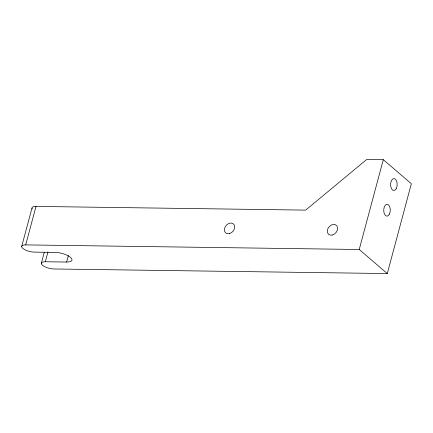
<?xml version="1.0" encoding="UTF-8"?>
<svg xmlns="http://www.w3.org/2000/svg" width="433" height="433" viewBox="0 0 433 433"><rect width="100%" height="100%" fill="white"/><g stroke="black" fill="none" stroke-linecap="round" stroke-linejoin="round"><path stroke-width="0.65" d="M21.65 246.621L31.966 208.127M45.33 261.749L66.617 262.041A11.339 3.951 15 0 0 70.471 257.359A11.339 3.951 15 0 0 55.397 252.417L34.11 252.12A8.503 2.966 15 0 1 22.803 248.412A8.503 2.966 15 0 1 25.693 244.899L36.009 206.406L305.676 210.119L366.74 159.441L383.297 159.669L411.35 183.738L387.281 273.559L53.741 268.969A8.503 2.966 15 0 1 42.439 265.261A8.503 2.966 15 0 1 45.33 261.749L47.949 251.963M41.287 263.47L44.258 252.379M66.617 262.041L68.365 255.519M387.281 273.559L359.233 249.495L383.297 159.669M25.693 244.899L359.233 249.495M32.269 208.987A8.503 2.966 15 0 1 36.009 206.406M229.447 233.614A5.954 4.514 -49.4 0 0 234.085 224.624A5.954 4.514 -49.4 0 0 225.128 226.93A5.954 4.514 -49.4 0 0 229.447 233.614M332.344 235.027A5.954 4.514 -49.4 0 0 336.988 226.042A5.954 4.514 -49.4 0 0 328.03 228.343A5.954 4.514 -49.4 0 0 332.344 235.027M389.483 214.032A5.954 3.28 -89.2 0 0 387.643 204.338A5.954 3.28 -89.2 0 0 383.903 212.224A5.954 3.28 -89.2 0 0 389.483 214.032M396.357 188.371A5.954 3.28 -89.2 0 0 394.517 178.672A5.954 3.28 -89.2 0 0 390.783 186.558A5.954 3.28 -89.2 0 0 396.357 188.371"/></g></svg>
